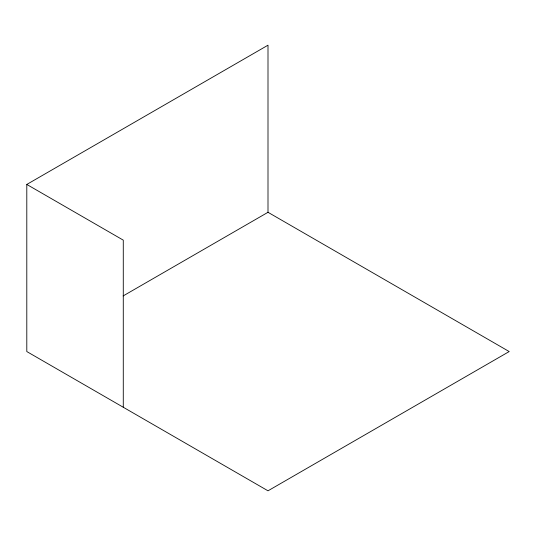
<?xml version="1.0" encoding="UTF-8"?>
<svg xmlns="http://www.w3.org/2000/svg" width="536" height="536" viewBox="0 0 536 536"><rect width="100%" height="100%" fill="white"/><g stroke="black" fill="none" stroke-linecap="round" stroke-linejoin="round"><path stroke-width="0.8" d="M26.8 184.444L268 45.192L268 212.296L509.2 351.556L268 490.808L26.8 351.556L26.8 184.444L123.28 240.148L123.28 407.26M123.133 295.939L268 212.296"/></g></svg>
